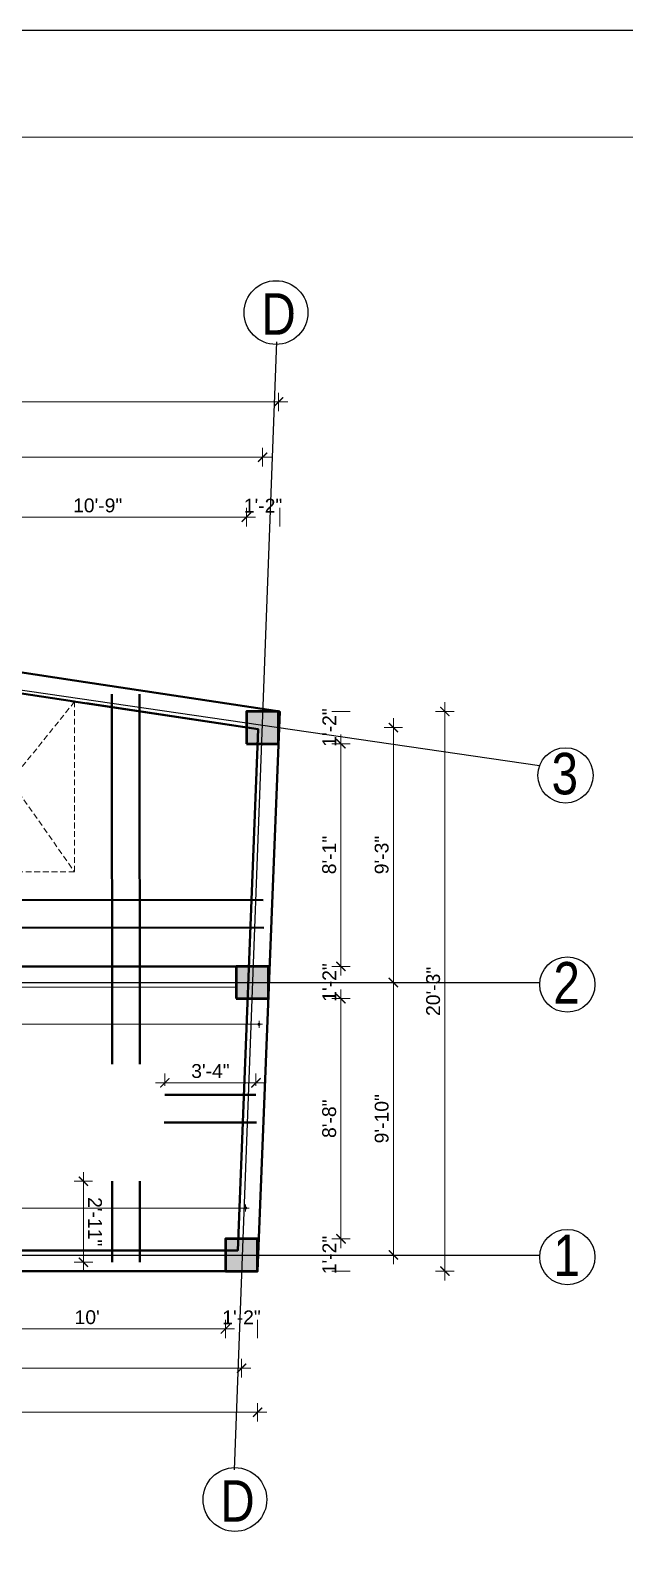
# Model space of a CAD drawing. Header units: inches. Extents: x 149715 to 156550, y -16726 to -14386.
# Drawn here: x 153888 to 154146, y -15047 to -14386 of the extents above; entities that cross this region are included whole.
import ezdxf

# ---------------------------------------------------------------- set-up
doc = ezdxf.new("R2010")
doc.units = ezdxf.units.IN
doc.header["$LTSCALE"] = 0.5
doc.header["$MEASUREMENT"] = 0
doc.header["$PDMODE"] = 66
doc.linetypes.add('HIDDEN', pattern=[0.375, 0.25, -0.125])
for name, color, linetype, lineweight in [('C-COLUMN', 1, 'Continuous', 50), ('DIM 1-100', 4, 'Continuous', 13), ('DIM_LINE', 165, 'Continuous', 15), ('ELE1', 3, 'Continuous', 9), ('HACTH', 253, 'Continuous', 9), ('hatch', 9, 'Continuous', 5), ('ST-REINFOR', 201, 'Continuous', 40), ('Toilet', 7, 'Continuous', 25), ('wall', 1, 'Continuous', 40)]:
    doc.layers.add(name, color=color, linetype=linetype, lineweight=lineweight)
doc.styles.add('ordinary', font='ARIALN.TTF')
doc.styles.get("Standard").update_dxf_attribs({"font": 'arial.ttf'})
doc.dimstyles.new('1 by 96', dxfattribs={"dimtxt": 6, "dimasz": 4, "dimexe": 4, "dimexo": 4, "dimgap": 2, "dimtad": 1, "dimdec": 0, "dimzin": 0, "dimdsep": 46, "dimlunit": 4, "dimtxsty": 'Standard', "dimblk": 'ARCHTICK', "dimcen": 0, "dimdle": 4, "dimadec": 0, "dimazin": 0, "dimtfac": 1, "dimtdec": 0, "dimtix": 1, "dimtofl": 0, "dimtmove": 1, "dimatfit": 3, "dimldrblk": 'ARCHTICK', "dimfxl": 4, "dimfxlon": 1, "dimtolj": 1, "dimtzin": 0, "dimlwd": -1, "dimlwe": -1, "dimarcsym": 0})
doc.dimstyles.new('S8', dxfattribs={"dimtxt": 5, "dimasz": 1, "dimexe": 6, "dimexo": 18, "dimgap": 1.9375, "dimtad": 1, "dimdec": 0, "dimzin": 3, "dimdsep": 46, "dimlunit": 4, "dimtxsty": 'Standard', "dimblk": 'dot 2', "dimcen": 12, "dimse1": 1, "dimse2": 1, "dimclrd": 1, "dimclre": 1, "dimclrt": 256, "dimadec": 0, "dimazin": 0, "dimtfac": 0.75, "dimtdec": 0, "dimtix": 1, "dimtmove": 1, "dimatfit": 3, "dimldrblk": 'DOT', "dimfxl": 1, "dimtolj": 1, "dimtzin": 0, "dimlwd": 9, "dimlwe": 9, "dimarcsym": 0})

# ---------------------------------------------------------------- blocks, each defined once
blk = doc.blocks.new('_ArchTick')
at = {"color": 0, "linetype": 'ByBlock', "const_width": 0.15}
blk.add_lwpolyline([(-0.5, -0.5), (0.5, 0.5)], dxfattribs=at)
blk = doc.blocks.new('*D575')
at = {"layer": 'Defpoints', "color": 0, "transparency": 16777216}
for p in [(153852.56, -14924.08), (153972.51, -14924.08), (153972.51, -14949.15)]:
    blk.add_point(p, dxfattribs=at)
at = {"layer": 'DIM 1-100', "color": 0, "transparency": 16777216}
for p, q in [((153852.56, -14945.15), (153852.56, -14953.15)), ((153972.51, -14945.15), (153972.51, -14953.15)), ((153848.56, -14949.15), (153976.51, -14949.15))]:
    blk.add_line(p, q, dxfattribs=at)
at = {"layer": 'DIM 1-100', "color": 0, "transparency": 16777216, "xscale": 4, "yscale": 4, "zscale": 4, "rotation": 180}
blk.add_blockref('_ArchTick', (153852.56, -14949.15), dxfattribs=at)
at = {"layer": 'DIM 1-100', "color": 0, "transparency": 16777216, "xscale": 4, "yscale": 4, "zscale": 4}
blk.add_blockref('_ArchTick', (153972.51, -14949.15), dxfattribs=at)
at = {"layer": 'DIM 1-100', "color": 0, "transparency": 16777216, "insert": (153912.53, -14944.09), "char_height": 6, "attachment_point": 5}
blk.add_mtext("\\A1;10'", dxfattribs=at)
blk = doc.blocks.new('*D576')
at = {"layer": 'Defpoints', "color": 0, "transparency": 16777216}
for p in [(153972.51, -14924.08), (153986.51, -14924.08), (153986.51, -14949.15)]:
    blk.add_point(p, dxfattribs=at)
at = {"layer": 'DIM 1-100', "color": 0, "transparency": 16777216}
for p, q in [((153972.51, -14945.15), (153972.51, -14953.15)), ((153986.51, -14945.15), (153986.51, -14953.15))]:
    blk.add_line(p, q, dxfattribs=at)
at = {"layer": 'DIM 1-100', "color": 0, "transparency": 16777216, "insert": (153979.51, -14944.14), "char_height": 6, "attachment_point": 5}
blk.add_mtext('\\A1;1\'-2"', dxfattribs=at)
blk = doc.blocks.new('*D577')
at = {"layer": 'Defpoints', "color": 0, "transparency": 16777216}
for p in [(153601.41, -14924.08), (153979.51, -14924.08), (153979.51, -14966.17)]:
    blk.add_point(p, dxfattribs=at)
at = {"layer": 'DIM 1-100', "color": 0, "transparency": 16777216}
for p, q in [((153597.41, -14966.17), (153983.51, -14966.17)), ((153601.41, -14962.17), (153601.41, -14970.17)), ((153979.51, -14962.17), (153979.51, -14970.17))]:
    blk.add_line(p, q, dxfattribs=at)
at = {"layer": 'DIM 1-100', "color": 0, "transparency": 16777216, "xscale": 4, "yscale": 4, "zscale": 4, "rotation": 180}
blk.add_blockref('_ArchTick', (153601.41, -14966.17), dxfattribs=at)
at = {"layer": 'DIM 1-100', "color": 0, "transparency": 16777216, "xscale": 4, "yscale": 4, "zscale": 4}
blk.add_blockref('_ArchTick', (153979.51, -14966.17), dxfattribs=at)
at = {"layer": 'DIM 1-100', "color": 0, "transparency": 16777216, "insert": (153790.46, -14961.1), "char_height": 6, "attachment_point": 5}
blk.add_mtext('\\A1;31\'-6"', dxfattribs=at)
blk = doc.blocks.new('*D578')
at = {"layer": 'Defpoints', "color": 0, "transparency": 16777216}
for p in [(153594.41, -14924.08), (153986.51, -14924.08), (153594.41, -14985.28)]:
    blk.add_point(p, dxfattribs=at)
at = {"layer": 'DIM 1-100', "color": 0, "transparency": 16777216}
for p, q in [((153594.41, -14981.28), (153594.41, -14989.28)), ((153986.51, -14981.28), (153986.51, -14989.28)), ((153990.51, -14985.28), (153590.41, -14985.28))]:
    blk.add_line(p, q, dxfattribs=at)
at = {"layer": 'DIM 1-100', "color": 0, "transparency": 16777216, "xscale": 4, "yscale": 4, "zscale": 4, "rotation": 180}
blk.add_blockref('_ArchTick', (153594.41, -14985.28), dxfattribs=at)
at = {"layer": 'DIM 1-100', "color": 0, "transparency": 16777216, "xscale": 4, "yscale": 4, "zscale": 4}
blk.add_blockref('_ArchTick', (153986.51, -14985.28), dxfattribs=at)
at = {"layer": 'DIM 1-100', "color": 0, "transparency": 16777216, "insert": (153790.46, -14980.21), "char_height": 6, "attachment_point": 5}
blk.add_mtext('\\A1;32\'-8"', dxfattribs=at)
blk = doc.blocks.new('*D558')
at = {"layer": 'Defpoints', "color": 0, "transparency": 16777216}
for p in [(153995.62, -14681.25), (153995.54, -14695.25), (154022.64, -14695.25)]:
    blk.add_point(p, dxfattribs=at)
at = {"layer": 'DIM 1-100', "color": 0, "transparency": 16777216}
for p, q in [((154018.64, -14681.25), (154026.64, -14681.25)), ((154018.64, -14695.25), (154026.64, -14695.25))]:
    blk.add_line(p, q, dxfattribs=at)
at = {"layer": 'DIM 1-100', "color": 0, "transparency": 16777216, "insert": (154017.62, -14688.25), "char_height": 6, "attachment_point": 5, "rotation": 90}
blk.add_mtext('\\A1;1\'-2"', dxfattribs=at)
blk = doc.blocks.new('*D559')
at = {"layer": 'Defpoints', "color": 0, "transparency": 16777216}
for p in [(153995.54, -14695.25), (153991.17, -14791.85), (154022.64, -14791.85)]:
    blk.add_point(p, dxfattribs=at)
at = {"layer": 'DIM 1-100', "color": 0, "transparency": 16777216}
for p, q in [((154018.64, -14695.25), (154026.64, -14695.25)), ((154022.64, -14691.25), (154022.64, -14795.85)), ((154018.64, -14791.85), (154026.64, -14791.85))]:
    blk.add_line(p, q, dxfattribs=at)
at = {"layer": 'DIM 1-100', "color": 0, "transparency": 16777216, "xscale": 4, "yscale": 4, "zscale": 4}
for p, rotation in [((154022.64, -14695.25), 90), ((154022.64, -14791.85), 270)]:
    blk.add_blockref('_ArchTick', p, dxfattribs=dict(at, rotation=rotation))
at = {"layer": 'DIM 1-100', "color": 0, "transparency": 16777216, "insert": (154017.57, -14743.55), "char_height": 6, "attachment_point": 5, "rotation": 90}
blk.add_mtext('\\A1;8\'-1"', dxfattribs=at)
blk = doc.blocks.new('*D560')
at = {"layer": 'Defpoints', "color": 0, "transparency": 16777216}
for p in [(153991.17, -14791.85), (153991.17, -14805.85), (154022.64, -14805.85)]:
    blk.add_point(p, dxfattribs=at)
at = {"layer": 'DIM 1-100', "color": 0, "transparency": 16777216}
for p, q in [((154018.64, -14791.85), (154026.64, -14791.85)), ((154018.64, -14805.85), (154026.64, -14805.85))]:
    blk.add_line(p, q, dxfattribs=at)
at = {"layer": 'DIM 1-100', "color": 0, "transparency": 16777216, "insert": (154017.62, -14798.85), "char_height": 6, "attachment_point": 5, "rotation": 90}
blk.add_mtext('\\A1;1\'-2"', dxfattribs=at)
blk = doc.blocks.new('*D561')
at = {"layer": 'Defpoints', "color": 0, "transparency": 16777216}
for p in [(153991.17, -14805.85), (153986.51, -14910.08), (154022.64, -14910.08)]:
    blk.add_point(p, dxfattribs=at)
at = {"layer": 'DIM 1-100', "color": 0, "transparency": 16777216}
for p, q in [((154022.64, -14801.85), (154022.64, -14914.08)), ((154018.64, -14805.85), (154026.64, -14805.85)), ((154018.64, -14910.08), (154026.64, -14910.08))]:
    blk.add_line(p, q, dxfattribs=at)
at = {"layer": 'DIM 1-100', "color": 0, "transparency": 16777216, "xscale": 4, "yscale": 4, "zscale": 4}
for p, rotation in [((154022.64, -14805.85), 90), ((154022.64, -14910.08), 270)]:
    blk.add_blockref('_ArchTick', p, dxfattribs=dict(at, rotation=rotation))
at = {"layer": 'DIM 1-100', "color": 0, "transparency": 16777216, "insert": (154017.57, -14857.96), "char_height": 6, "attachment_point": 5, "rotation": 90}
blk.add_mtext('\\A1;8\'-8"', dxfattribs=at)
blk = doc.blocks.new('*D562')
at = {"layer": 'Defpoints', "color": 0, "transparency": 16777216}
for p in [(153986.51, -14910.08), (153986.51, -14924.08), (154022.64, -14924.08)]:
    blk.add_point(p, dxfattribs=at)
at = {"layer": 'DIM 1-100', "color": 0, "transparency": 16777216}
for p, q in [((154018.64, -14910.08), (154026.64, -14910.08)), ((154018.64, -14924.08), (154026.64, -14924.08))]:
    blk.add_line(p, q, dxfattribs=at)
at = {"layer": 'DIM 1-100', "color": 0, "transparency": 16777216, "insert": (154017.62, -14917.08), "char_height": 6, "attachment_point": 5, "rotation": 90}
blk.add_mtext('\\A1;1\'-2"', dxfattribs=at)
blk = doc.blocks.new('*D563')
at = {"layer": 'Defpoints', "color": 0, "transparency": 16777216}
for p in [(153995.62, -14688.25), (153991.17, -14798.85), (154045.41, -14798.85)]:
    blk.add_point(p, dxfattribs=at)
at = {"layer": 'DIM 1-100', "color": 0, "transparency": 16777216}
for p, q in [((154045.41, -14684.25), (154045.41, -14802.85)), ((154041.41, -14688.25), (154049.41, -14688.25)), ((154041.41, -14798.85), (154049.41, -14798.85))]:
    blk.add_line(p, q, dxfattribs=at)
at = {"layer": 'DIM 1-100', "color": 0, "transparency": 16777216, "xscale": 4, "yscale": 4, "zscale": 4}
for p, rotation in [((154045.41, -14688.25), 90), ((154045.41, -14798.85), 270)]:
    blk.add_blockref('_ArchTick', p, dxfattribs=dict(at, rotation=rotation))
at = {"layer": 'DIM 1-100', "color": 0, "transparency": 16777216, "insert": (154040.34, -14743.55), "char_height": 6, "attachment_point": 5, "rotation": 90}
blk.add_mtext('\\A1;9\'-3"', dxfattribs=at)
blk = doc.blocks.new('*D564')
at = {"layer": 'Defpoints', "color": 0, "transparency": 16777216}
for p in [(153991.17, -14798.85), (153986.51, -14917.08), (154045.41, -14917.08)]:
    blk.add_point(p, dxfattribs=at)
at = {"layer": 'DIM 1-100', "color": 0, "transparency": 16777216}
for p, q in [((154045.41, -14794.85), (154045.41, -14921.08)), ((154041.41, -14798.85), (154049.41, -14798.85)), ((154041.41, -14917.08), (154049.41, -14917.08))]:
    blk.add_line(p, q, dxfattribs=at)
at = {"layer": 'DIM 1-100', "color": 0, "transparency": 16777216, "xscale": 4, "yscale": 4, "zscale": 4}
for p, rotation in [((154045.41, -14798.85), 90), ((154045.41, -14917.08), 270)]:
    blk.add_blockref('_ArchTick', p, dxfattribs=dict(at, rotation=rotation))
at = {"layer": 'DIM 1-100', "color": 0, "transparency": 16777216, "insert": (154040.34, -14857.96), "char_height": 6, "attachment_point": 5, "rotation": 90}
blk.add_mtext('\\A1;9\'-10"', dxfattribs=at)
blk = doc.blocks.new('*D565')
at = {"layer": 'Defpoints', "color": 0, "transparency": 16777216}
for p in [(153996.09, -14681.31), (154067.75, -14681.31), (153986.51, -14924.08)]:
    blk.add_point(p, dxfattribs=at)
at = {"layer": 'DIM 1-100', "color": 0, "transparency": 16777216}
for p, q in [((154067.75, -14928.08), (154067.75, -14677.31)), ((154063.75, -14681.31), (154071.75, -14681.31)), ((154063.75, -14924.08), (154071.75, -14924.08))]:
    blk.add_line(p, q, dxfattribs=at)
at = {"layer": 'DIM 1-100', "color": 0, "transparency": 16777216, "xscale": 4, "yscale": 4, "zscale": 4}
for p, rotation in [((154067.75, -14681.31), 90), ((154067.75, -14924.08), 270)]:
    blk.add_blockref('_ArchTick', p, dxfattribs=dict(at, rotation=rotation))
at = {"layer": 'DIM 1-100', "color": 0, "transparency": 16777216, "insert": (154062.68, -14802.7), "char_height": 6, "attachment_point": 5, "rotation": 90}
blk.add_mtext('\\A1;20\'-3"', dxfattribs=at)
blk = doc.blocks.new('*D554')
at = {"layer": 'Defpoints', "color": 0, "transparency": 16777216}
for p in [(153981.62, -14596.99), (153852.56, -14659.64), (153981.62, -14681.25)]:
    blk.add_point(p, dxfattribs=at)
at = {"layer": 'DIM 1-100', "color": 0, "transparency": 16777216}
for p, q in [((153848.56, -14596.99), (153985.62, -14596.99)), ((153852.56, -14600.99), (153852.56, -14592.99)), ((153981.62, -14600.99), (153981.62, -14592.99))]:
    blk.add_line(p, q, dxfattribs=at)
at = {"layer": 'DIM 1-100', "color": 0, "transparency": 16777216, "xscale": 4, "yscale": 4, "zscale": 4, "rotation": 180}
blk.add_blockref('_ArchTick', (153852.56, -14596.99), dxfattribs=at)
at = {"layer": 'DIM 1-100', "color": 0, "transparency": 16777216, "xscale": 4, "yscale": 4, "zscale": 4}
blk.add_blockref('_ArchTick', (153981.62, -14596.99), dxfattribs=at)
at = {"layer": 'DIM 1-100', "color": 0, "transparency": 16777216, "insert": (153917.09, -14591.93), "char_height": 6, "attachment_point": 5}
blk.add_mtext('\\A1;10\'-9"', dxfattribs=at)
blk = doc.blocks.new('*D555')
at = {"layer": 'Defpoints', "color": 0, "transparency": 16777216}
for p in [(153996.09, -14596.99), (153981.62, -14681.25), (153996.09, -14681.31)]:
    blk.add_point(p, dxfattribs=at)
at = {"layer": 'DIM 1-100', "color": 0, "transparency": 16777216}
for p, q in [((153981.62, -14600.99), (153981.62, -14592.99)), ((153996.09, -14600.99), (153996.09, -14592.99))]:
    blk.add_line(p, q, dxfattribs=at)
at = {"layer": 'DIM 1-100', "color": 0, "transparency": 16777216, "insert": (153988.85, -14591.98), "char_height": 6, "attachment_point": 5}
blk.add_mtext('\\A1;1\'-2"', dxfattribs=at)
blk = doc.blocks.new('*D556')
at = {"layer": 'Defpoints', "color": 0, "transparency": 16777216}
for p in [(153988.62, -14570.96), (153601.41, -14622.78), (153988.62, -14681.25)]:
    blk.add_point(p, dxfattribs=at)
at = {"layer": 'DIM 1-100', "color": 0, "transparency": 16777216}
for p, q in [((153597.41, -14570.96), (153992.62, -14570.96)), ((153601.41, -14574.96), (153601.41, -14566.96)), ((153988.62, -14574.96), (153988.62, -14566.96))]:
    blk.add_line(p, q, dxfattribs=at)
at = {"layer": 'DIM 1-100', "color": 0, "transparency": 16777216, "xscale": 4, "yscale": 4, "zscale": 4, "rotation": 180}
blk.add_blockref('_ArchTick', (153601.41, -14570.96), dxfattribs=at)
at = {"layer": 'DIM 1-100', "color": 0, "transparency": 16777216, "xscale": 4, "yscale": 4, "zscale": 4}
blk.add_blockref('_ArchTick', (153988.62, -14570.96), dxfattribs=at)
at = {"layer": 'DIM 1-100', "color": 0, "transparency": 16777216, "insert": (153795.01, -14565.89), "char_height": 6, "attachment_point": 5}
blk.add_mtext('\\A1;32\'-3"', dxfattribs=at)
blk = doc.blocks.new('*D557')
at = {"layer": 'Defpoints', "color": 0, "transparency": 16777216}
for p in [(153995.62, -14546.99), (153594.41, -14622.78), (153995.62, -14681.25)]:
    blk.add_point(p, dxfattribs=at)
at = {"layer": 'DIM 1-100', "color": 0, "transparency": 16777216}
for p, q in [((153594.41, -14550.99), (153594.41, -14542.99)), ((153995.62, -14550.99), (153995.62, -14542.99)), ((153590.41, -14546.99), (153999.62, -14546.99))]:
    blk.add_line(p, q, dxfattribs=at)
at = {"layer": 'DIM 1-100', "color": 0, "transparency": 16777216, "xscale": 4, "yscale": 4, "zscale": 4, "rotation": 180}
blk.add_blockref('_ArchTick', (153594.41, -14546.99), dxfattribs=at)
at = {"layer": 'DIM 1-100', "color": 0, "transparency": 16777216, "xscale": 4, "yscale": 4, "zscale": 4}
blk.add_blockref('_ArchTick', (153995.62, -14546.99), dxfattribs=at)
at = {"layer": 'DIM 1-100', "color": 0, "transparency": 16777216, "insert": (153795.01, -14541.93), "char_height": 6, "attachment_point": 5}
blk.add_mtext('\\A1;33\'-5"', dxfattribs=at)
blk = doc.blocks.new('*D586')
at = {"layer": 'Defpoints', "color": 0, "transparency": 16777216}
for p in [(153923.37, -14885.08), (153910.93, -14920.2), (153923.4, -14920.19)]:
    blk.add_point(p, dxfattribs=at)
at = {"layer": 'DIM 1-100', "color": 0, "transparency": 16777216}
for p, q in [((153910.9, -14881.09), (153910.93, -14924.2)), ((153914.9, -14885.08), (153906.9, -14885.09)), ((153914.93, -14920.19), (153906.93, -14920.2))]:
    blk.add_line(p, q, dxfattribs=at)
at = {"layer": 'DIM 1-100', "color": 0, "transparency": 16777216, "xscale": 4, "yscale": 4, "zscale": 4}
for p, rotation in [((153910.9, -14885.09), 90.04395486833913), ((153910.93, -14920.2), 270.0439548683391)]:
    blk.add_blockref('_ArchTick', p, dxfattribs=dict(at, rotation=rotation))
at = {"layer": 'DIM 1-100', "color": 0, "transparency": 16777216, "insert": (153915.93, -14902.64), "char_height": 6, "attachment_point": 5, "rotation": 270.04395}
blk.add_mtext('\\A1;2\'-11"', dxfattribs=at)
blk = doc.blocks.new('*D588')
at = {"layer": 'Defpoints', "color": 0, "transparency": 16777216}
for p in [(153985.76, -14842.37), (153946.25, -14847.64), (153985.76, -14847.65)]:
    blk.add_point(p, dxfattribs=at)
at = {"layer": 'DIM 1-100', "color": 0, "transparency": 16777216}
for p, q in [((153942.25, -14842.36), (153989.76, -14842.37)), ((153946.25, -14843.64), (153946.25, -14838.36)), ((153985.76, -14843.65), (153985.76, -14838.37))]:
    blk.add_line(p, q, dxfattribs=at)
at = {"layer": 'DIM 1-100', "color": 0, "transparency": 16777216, "xscale": 4, "yscale": 4, "zscale": 4}
for p, rotation in [((153946.25, -14842.36), 179.9832495307107), ((153985.76, -14842.37), 359.9832495307107)]:
    blk.add_blockref('_ArchTick', p, dxfattribs=dict(at, rotation=rotation))
at = {"layer": 'DIM 1-100', "color": 0, "transparency": 16777216, "insert": (153966.01, -14837.3), "char_height": 6, "attachment_point": 5, "rotation": 359.98325}
blk.add_mtext('\\A1;3\'-4"', dxfattribs=at)
blk = doc.blocks.new('dot1')
at = {"layer": 'hatch'}
h = blk.add_hatch(color=256, dxfattribs=at)
edge = h.paths.add_edge_path()
edge.add_arc((0, 0), 1, 0, 360)
for p, q in [((3, 0), (-3, 0)), ((0, 3), (0, -3))]:
    blk.add_line(p, q, dxfattribs=at)
blk.add_circle((0, 0), 1, dxfattribs=at)
blk = doc.blocks.new('dot 2')
at = {"layer": 'hatch', "xscale": 0.5, "yscale": 0.5, "zscale": 0.5}
blk.add_blockref('dot1', (0, 0), dxfattribs=at)
blk = doc.blocks.new('*D589')
at = {"layer": 'Defpoints', "color": 0, "transparency": 16777216}
for p in [(153981.27, -14877.15), (153602.41, -14894.57), (153981.27, -14896.73)]:
    blk.add_point(p, dxfattribs=at)
at = {"layer": 'DIM_LINE', "color": 1, "lineweight": 9, "transparency": 16777216}
blk.add_line((153603.41, -14896.73), (153980.27, -14896.73), dxfattribs=at)
at = {"layer": 'DIM_LINE', "color": 1, "lineweight": 9, "transparency": 16777216, "rotation": 180}
blk.add_blockref('dot 2', (153602.41, -14896.73), dxfattribs=at)
at = {"layer": 'DIM_LINE', "color": 1, "lineweight": 9, "transparency": 16777216}
blk.add_blockref('dot 2', (153981.27, -14896.73), dxfattribs=at)
at = {"layer": 'DIM_LINE', "transparency": 16777216, "insert": (153791.84, -14891.47), "char_height": 5, "attachment_point": 5}
blk.add_mtext('\\A1;8mm%%C@ 6" c/c', dxfattribs=at)
blk = doc.blocks.new('_Dot')
at = {"color": 0, "linetype": 'ByBlock', "lineweight": -2}
blk.add_line((-0.5, 0), (-1, 0), dxfattribs=at)
at = {"color": 0, "linetype": 'ByBlock', "const_width": 0.5}
blk.add_lwpolyline([(-0.25, 0, 1), (0.25, 0, 1)], format="xyb", close=True, dxfattribs=at)
blk = doc.blocks.new('*D590')
at = {"layer": 'Defpoints', "color": 0, "transparency": 16777216}
for p in [(153597.25, -14797.38), (153987.11, -14797.63), (153987.11, -14816.99)]:
    blk.add_point(p, dxfattribs=at)
at = {"layer": 'DIM_LINE', "color": 1, "lineweight": 9, "transparency": 16777216}
blk.add_line((153598.25, -14816.99), (153986.11, -14816.99), dxfattribs=at)
at = {"layer": 'DIM_LINE', "color": 1, "lineweight": 9, "transparency": 16777216, "rotation": 180}
blk.add_blockref('dot 2', (153597.25, -14816.99), dxfattribs=at)
at = {"layer": 'DIM_LINE', "color": 1, "lineweight": 9, "transparency": 16777216}
blk.add_blockref('dot 2', (153987.11, -14816.99), dxfattribs=at)
at = {"layer": 'DIM_LINE', "transparency": 16777216, "insert": (153792.18, -14811.72), "char_height": 5, "attachment_point": 5}
blk.add_mtext('\\A1;8mm%%C@ 6" c/c', dxfattribs=at)

msp = doc.modelspace()

# ---------------------------------------------------------------- hatches: boundary and pattern name
at = {"layer": 'C-COLUMN'}
h = msp.add_hatch(color=256, dxfattribs=at)
h.dxf.hatch_style = 1
h.paths.add_polyline_path([(153995.62, -14681.25), (153981.62, -14681.25), (153981.62, -14695.25), (153995.62, -14695.25)])
h = msp.add_hatch(color=256, dxfattribs=at)
h.dxf.hatch_style = 1
h.paths.add_polyline_path([(153991.17, -14791.85), (153977.17, -14791.85), (153977.17, -14805.85), (153991.17, -14805.85)])
h = msp.add_hatch(color=256, dxfattribs=at)
h.dxf.hatch_style = 1
h.paths.add_polyline_path([(153986.51, -14910.08), (153972.51, -14910.08), (153972.51, -14924.08), (153986.51, -14924.08)])

# ---------------------------------------------------------------- linework, layer by layer
msp.add_line((153994.63, -14520.94), (153976.28, -15010.21))
for points in [[(153981.62, -14695.25), (153995.62, -14695.25), (153995.62, -14681.25), (153981.62, -14681.25)], [(153977.17, -14805.85), (153991.17, -14805.85), (153991.17, -14791.85), (153977.17, -14791.85)], [(153972.51, -14924.08), (153986.51, -14924.08), (153986.51, -14910.08), (153972.51, -14910.08)]]:
    msp.add_lwpolyline(points, close=True, dxfattribs=at)
at = {"layer": 'Defpoints'}
msp.add_lwpolyline([(156550.36, -14385.85), (153372.76, -14385.85), (153372.76, -16633.82), (156550.36, -16633.82)], close=True, dxfattribs=at)
at = {"layer": 'DIM 1-100'}
msp.add_line((153608.41, -14800.85), (153977.17, -14800.85), dxfattribs=at)
at = {"layer": 'ELE1'}
msp.add_lwpolyline([(153419.07, -14432.17), (156504.04, -14432.17), (156504.04, -16587.5), (153419.07, -16587.5)], close=True, dxfattribs=at)
msp.add_lwpolyline([(153419.07, -14432.17), (156504.04, -14432.17), (156504.04, -16587.5), (153419.07, -16587.5)], close=True, dxfattribs=at)
at = {"layer": 'HACTH', "linetype": 'HIDDEN', "ltscale": 20}
for p, q in [((153907.09, -14676.98), (153847.56, -14750.85)), ((153852.56, -14673.64), (153907.09, -14750.85))]:
    msp.add_line(p, q, dxfattribs=at)
msp.add_lwpolyline([(153907.09, -14750.85), (153847.56, -14750.85), (153847.56, -14673.64), (153852.56, -14673.64), (153852.56, -14668.74), (153907.09, -14676.98), (153907.09, -14750.85)], dxfattribs=at)
at = {"layer": 'ST-REINFOR'}
for p, q in [((153923.21, -14673.74), (153923.33, -14834.33)), ((153935.21, -14673.73), (153935.33, -14834.33)), ((153842.33, -14763.03), (153988.91, -14763.07)), ((153842.45, -14775.03), (153989.12, -14775.07)), ((153946.25, -14847.64), (153985.76, -14847.65)), ((153945.9, -14859.64), (153986, -14859.65)), ((153923.37, -14885.08), (153923.4, -14920.19)), ((153935.37, -14885.07), (153935.4, -14920.18))]:
    msp.add_line(p, q, dxfattribs=at)
at = {"layer": 'Toilet'}
for p, q in [((153502.3, -14616.36), (154108.87, -14704.76)), ((153986.51, -14924.08), (153996.09, -14681.31)), ((153502.4, -14798.85), (154109.03, -14798.85)), ((153502.4, -14917.08), (154109.03, -14917.08))]:
    msp.add_line(p, q, dxfattribs=at)
for centre, radius in [((153994.48, -14508.23), 13.84), ((154120.09, -14709), 12), ((154120.89, -14799.75), 12), ((154120.89, -14917.98), 12), ((153976.64, -15023.16), 13.84)]:
    msp.add_circle(centre, radius, dxfattribs=at)
at = {"layer": 'wall'}
for p, q in [((153907.09, -14667.88), (153852.56, -14659.64)), ((153996.09, -14681.31), (153907.09, -14667.88)), ((153996.09, -14681.31), (153907.09, -14667.88)), ((153608.41, -14791.85), (153977.17, -14791.85))]:
    msp.add_line(p, q, dxfattribs=at)
for points in [[(153907.09, -14676.98), (153852.56, -14668.74)], [(153907.09, -14676.98), (153852.56, -14668.74)], [(153948.53, -14924.08), (153986.51, -14924.08), (153996.09, -14681.31), (153907.09, -14667.88)], [(153948.53, -14915.08), (153977.86, -14915.08), (153986.78, -14689.01), (153905.75, -14676.78)], [(153986.78, -14689.01), (153912.09, -14677.73)], [(153850.56, -14915.08), (153972.51, -14915.08)], [(153948.53, -14915.08), (153974.51, -14915.08)], [(153824.81, -14924.08), (153972.51, -14924.08)]]:
    msp.add_lwpolyline(points, dxfattribs=at)

# ---------------------------------------------------------------- texts
at = {"layer": 'Toilet', "char_height": 18, "width": 45.2776, "attachment_point": 1, "style": 'ordinary'}
for s, insert in [('D', (153988.17, -14499.83)), ('3', (154114.06, -14699.24)), ('2', (154114.86, -14789.99)), ('1', (154114.86, -14908.22)), ('D', (153970.33, -15014.77))]:
    msp.add_mtext(s, dxfattribs=dict(at, insert=insert))

# ---------------------------------------------------------------- dimensions: what is measured, and where the dimension line sits
at = {"layer": 'DIM 1-100'}
for base, p1, p2, picture, middle in [((153995.62, -14546.99), (153594.41, -14622.78), (153995.62, -14681.25), '*D557', (153795.01, -14541.93)), ((153988.62, -14570.96), (153601.41, -14622.78), (153988.62, -14681.25), '*D556', (153795.01, -14565.89)), ((153981.62, -14596.99), (153852.56, -14659.64), (153981.62, -14681.25), '*D554', (153917.09, -14591.93)), ((153996.09, -14596.99), (153981.62, -14681.25), (153996.09, -14681.31), '*D555', (153988.85, -14591.98)), ((153594.41, -14985.28), (153986.51, -14924.08), (153594.41, -14924.08), '*D578', (153790.46, -14980.21)), ((153979.51, -14966.17), (153601.41, -14924.08), (153979.51, -14924.08), '*D577', (153790.46, -14961.1)), ((153972.51, -14949.15), (153852.56, -14924.08), (153972.51, -14924.08), '*D575', (153912.53, -14944.09)), ((153986.51, -14949.15), (153972.51, -14924.08), (153986.51, -14924.08), '*D576', (153979.51, -14944.14))]:
    dim = msp.add_linear_dim(base=base, p1=p1, p2=p2, dimstyle='1 by 96', dxfattribs=at)
    dim.commit()
    dim.dimension.update_dxf_attribs({"geometry": picture, "text_midpoint": middle})
for base, p1, p2, picture, middle in [((154067.75, -14681.31), (153986.51, -14924.08), (153996.09, -14681.31), '*D565', (154062.68, -14802.7)), ((154045.41, -14798.85), (153995.62, -14688.25), (153991.17, -14798.85), '*D563', (154040.34, -14743.55)), ((154022.64, -14695.25), (153995.62, -14681.25), (153995.54, -14695.25), '*D558', (154017.62, -14688.25)), ((154022.64, -14791.85), (153995.54, -14695.25), (153991.17, -14791.85), '*D559', (154017.57, -14743.55)), ((154022.64, -14805.85), (153991.17, -14791.85), (153991.17, -14805.85), '*D560', (154017.62, -14798.85)), ((154045.41, -14917.08), (153991.17, -14798.85), (153986.51, -14917.08), '*D564', (154040.34, -14857.96)), ((154022.64, -14910.08), (153991.17, -14805.85), (153986.51, -14910.08), '*D561', (154017.57, -14857.96)), ((154022.64, -14924.08), (153986.51, -14910.08), (153986.51, -14924.08), '*D562', (154017.62, -14917.08))]:
    dim = msp.add_linear_dim(base=base, p1=p1, p2=p2, angle=90, dimstyle='1 by 96', dxfattribs=at)
    dim.commit()
    dim.dimension.update_dxf_attribs({"geometry": picture, "text_midpoint": middle})
for p1, p2, distance, picture, middle in [((153946.25, -14847.64), (153985.76, -14847.65), 5.28, '*D588', (153966.01, -14837.3)), ((153923.37, -14885.08), (153923.4, -14920.19), -12.47, '*D586', (153915.93, -14902.64))]:
    dim = msp.add_aligned_dim(p1=p1, p2=p2, distance=distance, dimstyle='1 by 96', dxfattribs=at)
    dim.commit()
    dim.dimension.update_dxf_attribs({"geometry": picture, "text_midpoint": middle})
at = {"layer": 'DIM_LINE'}
for base, p1, p2, picture, middle in [((153987.11, -14816.99), (153597.25, -14797.38), (153987.11, -14797.63), '*D590', (153792.18, -14811.72)), ((153981.27, -14896.73), (153602.41, -14894.57), (153981.27, -14877.15), '*D589', (153791.84, -14891.47))]:
    dim = msp.add_linear_dim(base=base, p1=p1, p2=p2, text='8mm%%C@ 6" c/c', dimstyle='S8', dxfattribs=at)
    dim.commit()
    dim.dimension.update_dxf_attribs({"geometry": picture, "text_midpoint": middle})

doc.saveas('drawing.dxf')
